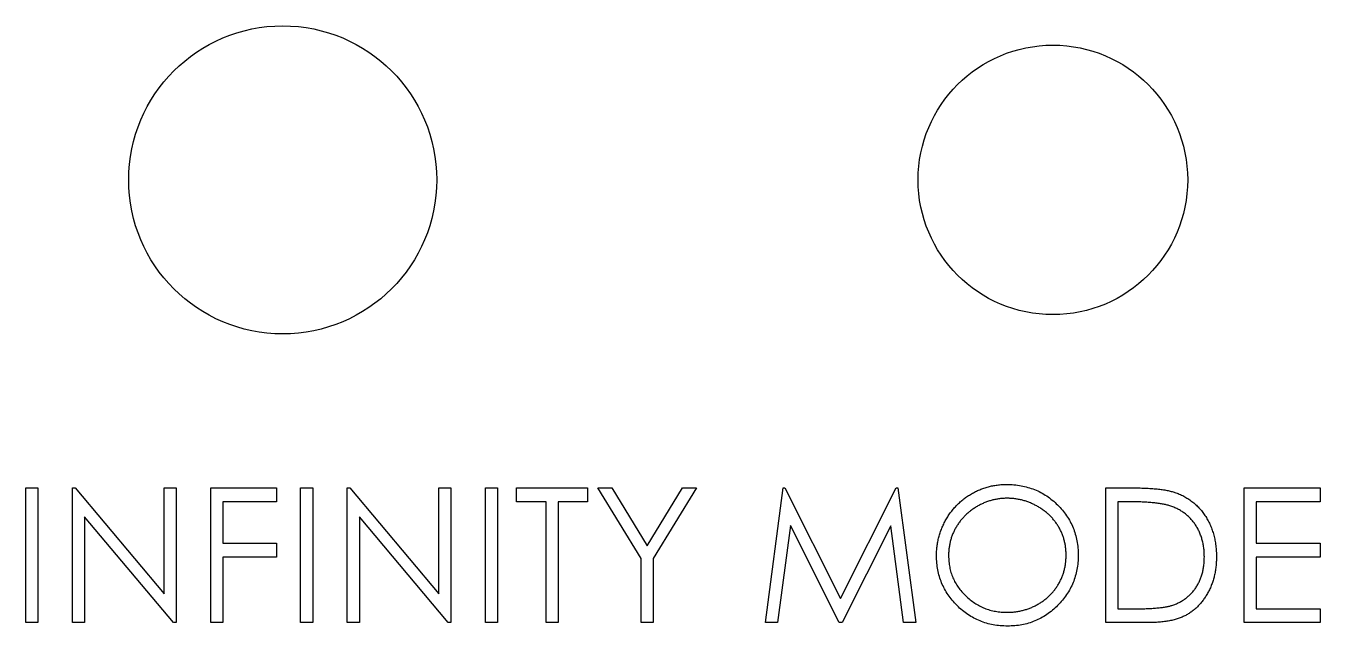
# Model space of a CAD drawing. Header units: millimetres. Extents: x 0 to 1497, y 0 to 497.
# Drawn here: x 673.75 to 707.36, y 343.7 to 359.29 of the extents above; entities that cross this region are included whole.
import ezdxf

# ---------------------------------------------------------------- set-up
doc = ezdxf.new("R2010")
doc.units = ezdxf.units.MM

msp = doc.modelspace()

# ---------------------------------------------------------------- linework, layer by layer
at = {"color": 7, "linetype": 'Continuous', "lineweight": 25}
for p, q in [((673.747, 347.287), (674.061, 347.287)), ((673.747, 343.787), (673.747, 347.287)), ((674.061, 347.287), (674.061, 343.787)), ((674.959, 343.787), (674.959, 347.287)), ((674.959, 347.287), (675.025, 347.287)), ((675.025, 347.287), (677.337, 344.532)), ((677.337, 347.287), (677.651, 347.287)), ((677.337, 344.532), (677.337, 347.287)), ((677.651, 347.287), (677.651, 343.787)), ((678.549, 347.287), (680.254, 347.287)), ((678.549, 343.787), (678.549, 347.287)), ((680.254, 347.287), (680.254, 346.928)), ((680.882, 347.287), (681.196, 347.287)), ((680.882, 343.787), (680.882, 347.287)), ((681.196, 347.287), (681.196, 343.787)), ((682.093, 343.787), (682.093, 347.287)), ((682.093, 347.287), (682.159, 347.287)), ((682.159, 347.287), (684.472, 344.532)), ((684.472, 344.532), (684.472, 347.287)), ((684.472, 347.287), (684.786, 347.287)), ((684.786, 347.287), (684.786, 343.787)), ((685.683, 343.787), (685.683, 347.287)), ((685.683, 347.287), (685.997, 347.287)), ((685.997, 347.287), (685.997, 343.787)), ((686.491, 346.928), (686.491, 347.287)), ((686.491, 347.287), (688.331, 347.287)), ((688.331, 347.287), (688.331, 346.928)), ((688.6, 347.287), (688.96, 347.287)), ((689.722, 345.45), (688.6, 347.287)), ((688.96, 347.287), (689.879, 345.783)), ((689.879, 345.783), (690.798, 347.287)), ((691.158, 347.287), (690.036, 345.45)), ((690.798, 347.287), (691.158, 347.287)), ((692.952, 343.787), (693.415, 347.287)), ((693.415, 347.287), (693.459, 347.287)), ((693.459, 347.287), (694.904, 344.415)), ((694.904, 344.415), (696.346, 347.287)), ((696.346, 347.287), (696.391, 347.287)), ((696.391, 347.287), (696.856, 343.787)), ((701.792, 343.787), (701.792, 347.287)), ((701.792, 347.287), (702.499, 347.287)), ((705.382, 347.287), (707.356, 347.287)), ((705.382, 343.787), (705.382, 347.287)), ((707.356, 347.287), (707.356, 346.928)), ((680.254, 346.928), (678.863, 346.928)), ((678.863, 346.928), (678.863, 345.851)), ((687.254, 346.928), (686.491, 346.928)), ((687.254, 343.787), (687.254, 346.928)), ((687.568, 346.928), (687.568, 343.787)), ((688.331, 346.928), (687.568, 346.928)), ((702.352, 346.928), (702.106, 346.928)), ((702.106, 346.928), (702.106, 344.146)), ((705.696, 346.928), (705.696, 345.851)), ((707.356, 346.928), (705.696, 346.928)), ((677.58, 343.787), (675.273, 346.535)), ((675.273, 346.535), (675.273, 343.787)), ((684.714, 343.787), (682.408, 346.535)), ((682.408, 346.535), (682.408, 343.787)), ((693.603, 346.311), (693.269, 343.787)), ((694.871, 343.787), (693.603, 346.311)), ((696.206, 346.305), (694.942, 343.787)), ((696.541, 343.787), (696.206, 346.305)), ((678.863, 345.851), (680.254, 345.851)), ((680.254, 345.851), (680.254, 345.492)), ((705.696, 345.851), (707.356, 345.851)), ((707.356, 345.851), (707.356, 345.492)), ((680.254, 345.492), (678.863, 345.492)), ((678.863, 345.492), (678.863, 343.787)), ((689.722, 343.787), (689.722, 345.45)), ((690.036, 345.45), (690.036, 343.787)), ((707.356, 345.492), (705.696, 345.492)), ((705.696, 345.492), (705.696, 344.146)), ((702.106, 344.146), (702.508, 344.146)), ((705.696, 344.146), (707.356, 344.146)), ((707.356, 344.146), (707.356, 343.787)), ((674.061, 343.787), (673.747, 343.787)), ((675.273, 343.787), (674.959, 343.787)), ((677.651, 343.787), (677.58, 343.787)), ((678.863, 343.787), (678.549, 343.787)), ((681.196, 343.787), (680.882, 343.787)), ((682.408, 343.787), (682.093, 343.787)), ((684.786, 343.787), (684.714, 343.787)), ((685.997, 343.787), (685.683, 343.787)), ((687.568, 343.787), (687.254, 343.787)), ((690.036, 343.787), (689.722, 343.787)), ((693.269, 343.787), (692.952, 343.787)), ((694.942, 343.787), (694.871, 343.787)), ((696.856, 343.787), (696.541, 343.787)), ((702.877, 343.787), (701.792, 343.787)), ((707.356, 343.787), (705.382, 343.787))]:
    msp.add_line(p, q, dxfattribs=at)
for centre, radius in [((680.417, 355.287), 4), ((700.417, 355.287), 3.5)]:
    msp.add_circle(centre, radius, dxfattribs=at)
for points, knots in [([(697.395, 345.521), (697.395, 345.563), (697.396, 345.646), (697.409, 345.769), (697.428, 345.889), (697.454, 346.008), (697.489, 346.124), (697.53, 346.238), (697.58, 346.349), (697.637, 346.458), (697.7, 346.563), (697.77, 346.662), (697.844, 346.756), (697.925, 346.842), (698.011, 346.924), (698.102, 347), (698.199, 347.07), (698.302, 347.134), (698.407, 347.191), (698.516, 347.24), (698.627, 347.282), (698.74, 347.317), (698.855, 347.344), (698.972, 347.362), (699.091, 347.375), (699.172, 347.376), (699.212, 347.376)], [0, 0, 0, 0, 0.043209, 0.0858729, 0.12812, 0.170152, 0.2119176, 0.253753, 0.2960064, 0.3384434, 0.3810154, 0.4228205, 0.4640891, 0.5051258, 0.545975, 0.5869852, 0.6283386, 0.6700838, 0.7119916, 0.7530392, 0.7940494, 0.8348855, 0.8754983, 0.9165473, 0.9580038, 1, 1, 1, 1]), ([(699.212, 347.376), (699.277, 347.375), (699.404, 347.372), (699.591, 347.347), (699.77, 347.304), (699.941, 347.247), (700.104, 347.172), (700.259, 347.08), (700.405, 346.971), (700.541, 346.847), (700.666, 346.712), (700.776, 346.567), (700.868, 346.414), (700.943, 346.254), (701.003, 346.086), (701.044, 345.91), (701.07, 345.727), (701.073, 345.602), (701.074, 345.538)], [0, 0, 0, 0, 0.06657, 0.130749, 0.1934128, 0.2549894, 0.3161136, 0.3772618, 0.4394008, 0.5029706, 0.566525, 0.6282311, 0.6890906, 0.7493447, 0.8101696, 0.8716098, 0.9348692, 1, 1, 1, 1]), ([(702.499, 347.287), (702.56, 347.286), (702.679, 347.285), (702.851, 347.28), (703.01, 347.27), (703.155, 347.256), (703.287, 347.239), (703.407, 347.218), (703.513, 347.192), (703.579, 347.171), (703.61, 347.161)], [0, 0, 0, 0, 0.164289, 0.317406, 0.458844, 0.589367, 0.707831, 0.81577, 0.91288, 1, 1, 1, 1]), ([(699.228, 347.017), (699.194, 347.017), (699.128, 347.016), (699.03, 347.006), (698.933, 346.991), (698.837, 346.969), (698.743, 346.94), (698.65, 346.906), (698.558, 346.864), (698.469, 346.818), (698.382, 346.766), (698.3, 346.709), (698.222, 346.648), (698.15, 346.583), (698.083, 346.513), (698.019, 346.44), (697.962, 346.361), (697.909, 346.278), (697.862, 346.193), (697.821, 346.105), (697.786, 346.013), (697.758, 345.92), (697.735, 345.824), (697.721, 345.726), (697.71, 345.625), (697.709, 345.557), (697.709, 345.523)], [0, 0, 0, 0, 0.042023, 0.083645, 0.124984, 0.166247, 0.207702, 0.249631, 0.291742, 0.334743, 0.37746, 0.419556, 0.461044, 0.502096, 0.542891, 0.583801, 0.624864, 0.666225, 0.707399, 0.748557, 0.789655, 0.83074, 0.87207, 0.913993, 0.956498, 1, 1, 1, 1]), ([(700.76, 345.539), (700.76, 345.573), (700.759, 345.64), (700.748, 345.739), (700.733, 345.837), (700.712, 345.931), (700.684, 346.023), (700.649, 346.113), (700.608, 346.2), (700.561, 346.285), (700.509, 346.366), (700.451, 346.443), (700.388, 346.516), (700.32, 346.585), (700.247, 346.65), (700.169, 346.71), (700.086, 346.767), (699.998, 346.818), (699.907, 346.865), (699.814, 346.905), (699.719, 346.94), (699.624, 346.969), (699.527, 346.99), (699.428, 347.006), (699.328, 347.016), (699.261, 347.017), (699.228, 347.017)], [0, 0, 0, 0, 0.042915, 0.08513, 0.126473, 0.167453, 0.207976, 0.248249, 0.28875, 0.32967, 0.370537, 0.411129, 0.451819, 0.492406, 0.533486, 0.575263, 0.617441, 0.660672, 0.70394, 0.746868, 0.789079, 0.831104, 0.873238, 0.915166, 0.957381, 1, 1, 1, 1]), ([(703.428, 346.83), (703.399, 346.838), (703.336, 346.855), (703.234, 346.874), (703.12, 346.89), (702.992, 346.904), (702.851, 346.915), (702.696, 346.922), (702.529, 346.927), (702.413, 346.928), (702.352, 346.928)], [0, 0, 0, 0, 0.084319, 0.179285, 0.286583, 0.405111, 0.535593, 0.67819, 0.832976, 1, 1, 1, 1]), ([(703.61, 347.161), (703.65, 347.145), (703.73, 347.115), (703.844, 347.057), (703.951, 346.992), (704.053, 346.919), (704.145, 346.836), (704.233, 346.747), (704.313, 346.648), (704.386, 346.542), (704.452, 346.43), (704.509, 346.312), (704.556, 346.188), (704.596, 346.059), (704.627, 345.925), (704.648, 345.785), (704.662, 345.641), (704.663, 345.542), (704.664, 345.493)], [0, 0, 0, 0, 0.061545, 0.121694, 0.181155, 0.239875, 0.298702, 0.357647, 0.417605, 0.478494, 0.540407, 0.602345, 0.665004, 0.728559, 0.793651, 0.860534, 0.929236, 1, 1, 1, 1]), ([(704.35, 345.493), (704.349, 345.534), (704.348, 345.615), (704.336, 345.733), (704.317, 345.846), (704.29, 345.955), (704.256, 346.06), (704.214, 346.16), (704.165, 346.256), (704.107, 346.346), (704.044, 346.431), (703.973, 346.509), (703.897, 346.58), (703.816, 346.645), (703.727, 346.701), (703.634, 346.752), (703.533, 346.795), (703.463, 346.818), (703.428, 346.83)], [0, 0, 0, 0, 0.070151, 0.137813, 0.203226, 0.267174, 0.330024, 0.391794, 0.453084, 0.514334, 0.575, 0.634865, 0.694116, 0.753442, 0.813126, 0.87408, 0.936007, 1, 1, 1, 1]), ([(699.24, 343.697), (699.177, 343.699), (699.052, 343.702), (698.868, 343.728), (698.692, 343.769), (698.523, 343.827), (698.363, 343.903), (698.209, 343.995), (698.063, 344.104), (697.927, 344.229), (697.802, 344.364), (697.694, 344.509), (697.601, 344.66), (697.526, 344.819), (697.466, 344.985), (697.426, 345.157), (697.399, 345.337), (697.396, 345.459), (697.395, 345.521)], [0, 0, 0, 0, 0.065819, 0.129747, 0.192072, 0.253459, 0.31457, 0.37628, 0.439026, 0.503267, 0.567493, 0.629705, 0.691, 0.751452, 0.812004, 0.87315, 0.935635, 1, 1, 1, 1]), ([(697.709, 345.523), (697.71, 345.472), (697.713, 345.373), (697.735, 345.227), (697.768, 345.087), (697.818, 344.953), (697.881, 344.825), (697.958, 344.703), (698.049, 344.587), (698.153, 344.479), (698.266, 344.38), (698.386, 344.294), (698.512, 344.22), (698.644, 344.16), (698.782, 344.113), (698.926, 344.08), (699.074, 344.059), (699.176, 344.057), (699.228, 344.056)], [0, 0, 0, 0, 0.064504, 0.126899, 0.187747, 0.24815, 0.308586, 0.369583, 0.431827, 0.49618, 0.560668, 0.623504, 0.68526, 0.746537, 0.808327, 0.870486, 0.934317, 1, 1, 1, 1]), ([(699.228, 344.056), (699.262, 344.056), (699.331, 344.057), (699.433, 344.067), (699.533, 344.082), (699.631, 344.104), (699.728, 344.131), (699.822, 344.164), (699.914, 344.205), (700.004, 344.25), (700.091, 344.301), (700.173, 344.356), (700.249, 344.417), (700.322, 344.481), (700.389, 344.55), (700.452, 344.624), (700.509, 344.702), (700.561, 344.785), (700.608, 344.871), (700.649, 344.959), (700.684, 345.05), (700.711, 345.143), (700.733, 345.239), (700.748, 345.337), (700.759, 345.437), (700.76, 345.505), (700.76, 345.539)], [0, 0, 0, 0, 0.043633, 0.086538, 0.129177, 0.171436, 0.213416, 0.255266, 0.297369, 0.339941, 0.382347, 0.423953, 0.464871, 0.505572, 0.546003, 0.586568, 0.627065, 0.668271, 0.709549, 0.750428, 0.791096, 0.832027, 0.873136, 0.914611, 0.956956, 1, 1, 1, 1]), ([(701.074, 345.538), (701.073, 345.475), (701.07, 345.351), (701.043, 345.169), (701.002, 344.994), (700.944, 344.826), (700.869, 344.666), (700.776, 344.513), (700.667, 344.367), (700.543, 344.231), (700.407, 344.106), (700.262, 343.997), (700.11, 343.903), (699.95, 343.828), (699.783, 343.769), (699.609, 343.728), (699.427, 343.702), (699.303, 343.699), (699.24, 343.697)], [0, 0, 0, 0, 0.065227, 0.128569, 0.19032, 0.251378, 0.312388, 0.373789, 0.436431, 0.500567, 0.564687, 0.627136, 0.688455, 0.749246, 0.810155, 0.871671, 0.934773, 1, 1, 1, 1]), ([(704.664, 345.493), (704.663, 345.449), (704.662, 345.364), (704.651, 345.238), (704.635, 345.116), (704.61, 344.999), (704.579, 344.885), (704.54, 344.775), (704.496, 344.668), (704.444, 344.567), (704.387, 344.471), (704.325, 344.38), (704.26, 344.297), (704.19, 344.219), (704.116, 344.149), (704.037, 344.084), (703.954, 344.027), (703.867, 343.975), (703.774, 343.93), (703.672, 343.891), (703.561, 343.859), (703.441, 343.833), (703.313, 343.812), (703.175, 343.798), (703.029, 343.788), (702.929, 343.787), (702.877, 343.787)], [0, 0, 0, 0, 0.046081, 0.090807, 0.134295, 0.177024, 0.218823, 0.260244, 0.30108, 0.341614, 0.381583, 0.42012, 0.458075, 0.494738, 0.531195, 0.566934, 0.602713, 0.638327, 0.674853, 0.713467, 0.754442, 0.797815, 0.843989, 0.893072, 0.944963, 1, 1, 1, 1]), ([(703.509, 344.235), (703.541, 344.246), (703.604, 344.268), (703.695, 344.309), (703.779, 344.357), (703.859, 344.41), (703.934, 344.471), (704.003, 344.537), (704.068, 344.61), (704.126, 344.689), (704.179, 344.774), (704.224, 344.864), (704.264, 344.957), (704.295, 345.056), (704.32, 345.159), (704.337, 345.266), (704.348, 345.378), (704.349, 345.454), (704.35, 345.493)], [0, 0, 0, 0, 0.062415, 0.123338, 0.183125, 0.241783, 0.300579, 0.35968, 0.418882, 0.479531, 0.540851, 0.602303, 0.664463, 0.727806, 0.792895, 0.859672, 0.928464, 1, 1, 1, 1]), ([(702.508, 344.146), (702.566, 344.146), (702.677, 344.146), (702.836, 344.151), (702.982, 344.157), (703.114, 344.167), (703.233, 344.18), (703.337, 344.194), (703.428, 344.211), (703.483, 344.227), (703.509, 344.235)], [0, 0, 0, 0, 0.171901, 0.330628, 0.475549, 0.606746, 0.725024, 0.829742, 0.921323, 1, 1, 1, 1])]:
    msp.add_open_spline(points, degree=3, knots=knots, dxfattribs=at)

doc.saveas('drawing.dxf')
